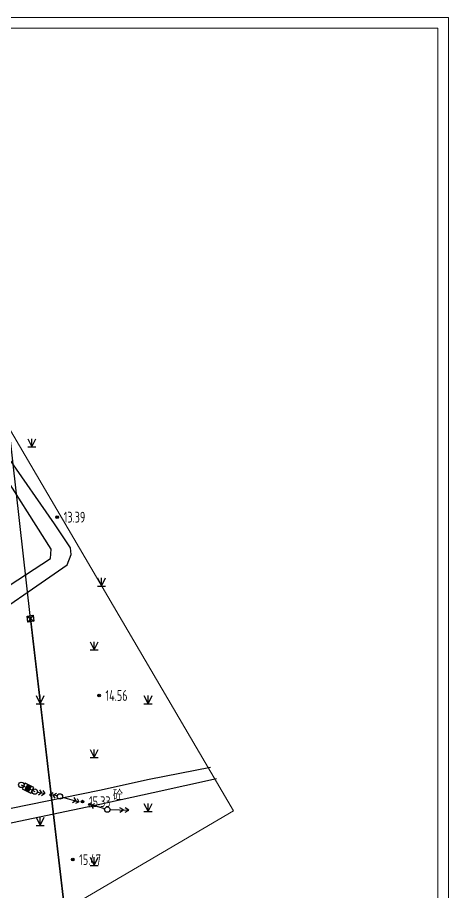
# Model space of a CAD drawing. Extents: x -51322 to 334811, y -147916 to 129288.
# Drawn here: x 254878 to 334811, y -32884 to 129288 of the extents above; entities that cross this region are included whole.
import ezdxf
from ezdxf.enums import TextEntityAlignment as Align

# ---------------------------------------------------------------- set-up
doc = ezdxf.new("R2010")
doc.units = 0
doc.header["$LTSCALE"] = 1000
doc.header["$MEASUREMENT"] = 0
doc.layers.get('0').update_dxf_attribs({"lineweight": 5})
doc.layers.add('ASSIST', color=7, linetype='Continuous', plot=False)
for name, color, linetype in [('DGX', 2, 'Continuous'), ('DLSS', 4, 'Continuous'), ('DMTZ', 3, 'Continuous'), ('GCD', 1, 'Continuous'), ('GXYZ', 2, 'Continuous'), ('SXSS', 5, 'Continuous'), ('ZBTZ', 3, 'Continuous')]:
    doc.layers.add(name, color=color, linetype=linetype)
doc.styles.add('HZ', font='rs.shx', dxfattribs={"width": 0.8, "bigfont": 'hztxt.shx'})
doc.styles.get("Standard").update_dxf_attribs({"font": 'gbenor.shx', "bigfont": 'gbcbig.shx'})
doc.linetypes.add('10421', pattern='A,2,[150,AAA.SHX,S=0.5,R=0,X=0,Y=0.5],1e-11', length=2)

# ---------------------------------------------------------------- blocks, each defined once
blk = doc.blocks.new('gc124')
for p, q in [((-0.75, 1.5), (0, 0)), ((-0.75, 0), (0.75, 0)), ((0, 0), (0, 1.5)), ((0, 0), (0.75, 1.5))]:
    blk.add_line(p, q)
blk = doc.blocks.new('gc170')
at = {"linetype": 'Continuous'}
blk.add_circle((0, 0), 0.5, dxfattribs=at)
blk = doc.blocks.new('gc013g')
at = {"linetype": 'Continuous', "flags": 128}
for points in [[(-1.12, 0.5), (-0.62, 0), (-1.12, -0.5)], [(-0.5, 0.5), (0, 0), (-0.5, -0.5)]]:
    blk.add_lwpolyline(points, dxfattribs=at)
blk = doc.blocks.new('gc013a')
at = {"linetype": 'Continuous'}
blk.add_line((0.5, 0), (4, 0), dxfattribs=at)
at = {"linetype": 'Continuous', "flags": 128}
for points in [[(2.31, -0.4), (3, 0), (2.31, 0.4)], [(3.31, -0.4), (4, 0), (3.31, 0.4)]]:
    blk.add_lwpolyline(points, dxfattribs=at)
blk = doc.blocks.new('gc200')
h = blk.add_hatch(color=256)
edge = h.paths.add_edge_path()
edge.add_arc((0, 0), 0.25, 0, 360)
blk.add_circle((0, 0), 0.25)
blk = doc.blocks.new('dfdfsdf')
at = {"linetype": 'Continuous'}
blk.add_lwpolyline([(113862.58, -17465.67), (113987.58, -17392.37), (114042.65, -17486.28), (113917.65, -17559.58)], close=True, dxfattribs=at)
at = {"layer": 'ASSIST', "linetype": 'Continuous', "flags": 128}
blk.add_lwpolyline([(114003.31, -17481.44), (114005.81, -17482.69)], dxfattribs=at)
at = {"layer": 'DGX', "linetype": 'Continuous', "flags": 128}
for points in [[(114011.29, -17504.37), (114004.94, -17450.03), (114001.04, -17415.32)], [(114005.1, -17451.15), (114011.29, -17504.37)]]:
    blk.add_lwpolyline(points, dxfattribs=at)
at = {"layer": 'DLSS', "linetype": 'Continuous', "flags": 128}
for points, elevation in [([(113905.34, -17538.6), (113907.17, -17536.6), (113913.69, -17530.46), (113924.85, -17521.19), (113938.86, -17511.33), (113952.48, -17503.26), (113966.68, -17496.05), (113966.01, -17494.55), (113962.48, -17486.8), (113961.8, -17485.3), (113964.73, -17483.71), (113968.68, -17491.62), (113970.3, -17494.97), (113972.77, -17493.71), (113980.2, -17491.05), (113991.36, -17487.97), (114001.41, -17485.78), (114001.41, -17485.78), (114017.81, -17482.41), (114027.03, -17480.36), (114038.37, -17478.13)], 16.77), ([(113972.12, -17498.75), (113972.28, -17497.7), (113972.91, -17496.73), (113973.81, -17496.06), (113985.38, -17492.13), (114001.7, -17488.4), (114017.88, -17485.03), (114027.76, -17482.84), (114039.48, -17480.25)], 16.55)]:
    blk.add_lwpolyline(points, dxfattribs=dict(at, elevation=elevation))
at = {"layer": 'DMTZ', "linetype": '10421', "flags": 128}
blk.add_lwpolyline([(113993.89, -17452.97), (114011.79, -17440.63), (114012.54, -17438.71), (114012.46, -17437.47), (114009.49, -17433), (114000.88, -17420.61), (113999.62, -17420), (113997.96, -17419.82), (113983.75, -17430.24), (113972.49, -17440.54), (113971.6, -17442.26), (113976.5, -17452.24), (113980.13, -17457.92), (113981.94, -17458.76), (113983.93, -17458.76)], close=True, dxfattribs=at)
at = {"layer": 'GXYZ', "linetype": 'Continuous'}
for p, q in [((114004.38, -17450.11), (114005.65, -17451.07)), ((114005.49, -17449.95), (114004.55, -17451.23)), ((114004.02, -17481.13), (114003.49, -17482.2)), ((114005.63, -17481.93), (114004.02, -17481.13)), ((114005.09, -17483), (114005.63, -17481.93)), ((114003.49, -17482.2), (114005.09, -17483)), ((114006.3, -17482.78), (114007.67, -17483.05)), ((114009.98, -17483.5), (114008.61, -17483.23)), ((114010.95, -17483.72), (114013.99, -17484.57)), ((114018.78, -17485.9), (114015.75, -17485.05))]:
    blk.add_line(p, q, dxfattribs=at)
at = {"layer": 'GXYZ', "linetype": 'Continuous', "flags": 128}
blk.add_lwpolyline([(114004.38, -17450.11), (114005.49, -17449.95), (114005.65, -17451.07), (114004.55, -17451.23)], close=True, dxfattribs=at)
at = {"layer": 'GXYZ', "linetype": 'Continuous', "const_width": 1.2, "flags": 128}
blk.add_lwpolyline([(114005, -17482.29), (114004.11, -17481.84)], dxfattribs=at)
at = {"layer": 'SXSS', "linetype": 'Continuous', "elevation": 13.78, "flags": 128}
blk.add_lwpolyline([(113978.21, -17450.33), (113981.51, -17456.1), (113982.55, -17456.04), (113991.91, -17450.4), (114008.7, -17439.41), (114008.85, -17437.73), (113998.84, -17422.02), (113997.38, -17422.1), (113984.78, -17431.08), (113973.89, -17441.4), (113974, -17442.39), (113978.21, -17450.33)], dxfattribs=at)
at = {"layer": 'GCD', "linetype": 'Continuous'}
ref = blk.add_blockref('gc200', (114009.97, -17431.77, 13.39), dxfattribs=at)
ref.add_attrib('height', '13.39', dxfattribs={"linetype": 'Continuous', "height": 2, "width": 0.8}).set_placement((114011.17, -17431.77, 13.39), align=Align.MIDDLE_LEFT)
ref = blk.add_blockref('gc200', (114017.72, -17464.86, 14.56), dxfattribs=at)
ref.add_attrib('height', '14.56', dxfattribs={"linetype": 'Continuous', "height": 2, "width": 0.8}).set_placement((114018.92, -17464.86, 14.56), align=Align.MIDDLE_LEFT)
ref = blk.add_blockref('gc200', (114014.66, -17484.55, 15.33), dxfattribs=at)
ref.add_attrib('height', '15.33', dxfattribs={"linetype": 'Continuous', "height": 2, "width": 0.8}).set_placement((114015.86, -17484.55, 15.33), align=Align.MIDDLE_LEFT)
ref = blk.add_blockref('gc200', (114012.84, -17495.3, 15.47), dxfattribs=at)
ref.add_attrib('height', '15.47', dxfattribs={"linetype": 'Continuous', "height": 2, "width": 0.8}).set_placement((114014.04, -17495.3, 15.47), align=Align.MIDDLE_LEFT)
at = {"layer": 'GXYZ', "linetype": 'Continuous'}
for p in [(114003.31, -17481.44), (114005.81, -17482.69), (114005.81, -17482.69), (114010.47, -17483.59), (114019.26, -17486.03)]:
    blk.add_blockref('gc170', p, dxfattribs=at)
for name, p, rotation in [('gc013g', (114007.67, -17483.05), 349.0566306465482), ('gc013g', (114008.61, -17483.23), 169.0566306465482), ('gc013g', (114013.99, -17484.57), 344.4799233247103), ('gc013g', (114015.75, -17485.05), 164.4799233247103), ('gc013a', (114019.26, -17486.03), 358.8363231600877)]:
    blk.add_blockref(name, p, dxfattribs=dict(at, rotation=rotation))
at = {"layer": 'ZBTZ', "linetype": 'Continuous'}
for p in [(114005.27, -17418.72), (114018.19, -17444.55), (114016.81, -17456.38), (114006.81, -17466.38), (114026.81, -17466.38), (114016.81, -17476.38), (114026.81, -17486.38), (114006.81, -17488.96), (114016.81, -17496.38)]:
    blk.add_blockref('gc124', p, dxfattribs=at)
at = {"layer": 'DLSS', "linetype": 'Continuous', "style": 'HZ', "width": 0.8}
blk.add_text('砼', height=2, dxfattribs=at).set_placement((114021.22, -17483.22), align=Align.MIDDLE)

msp = doc.modelspace()

# ---------------------------------------------------------------- linework, layer by layer
for points in [[(-51322.4, 129288), (334810.8, 129288), (334810.8, -147915.5), (-51322.4, -147915.5)], [(-49322.4, 127288), (332810.8, 127288), (332810.8, -145915.5), (-49322.4, -145915.5)]]:
    msp.add_lwpolyline(points, close=True)

# ---------------------------------------------------------------- block references
at = {"xscale": 1000, "yscale": 1000, "zscale": 1000}
msp.add_blockref('dfdfsdf', (-113747722.4, 17468345.6, -15245.7), dxfattribs=at)

doc.saveas('drawing.dxf')
